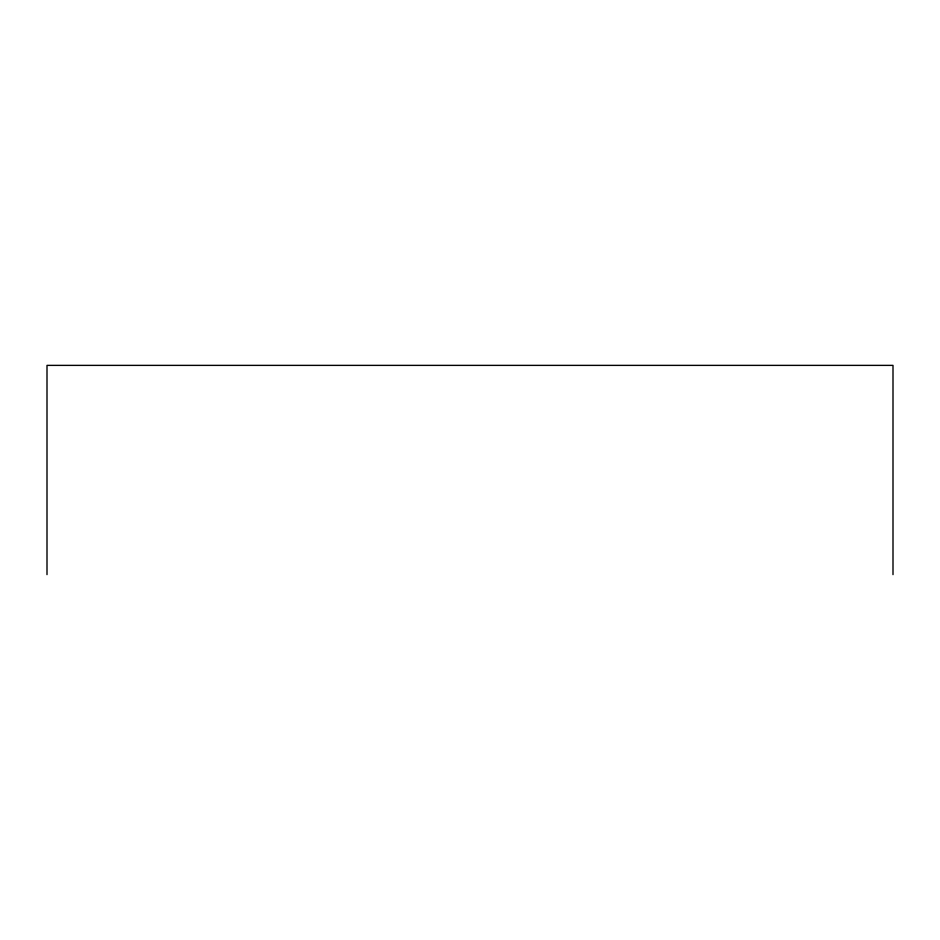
<?xml version="1.0" encoding="UTF-8"?>
<svg xmlns="http://www.w3.org/2000/svg" width="940" height="940" viewBox="0 0 940 940"><rect width="100%" height="100%" fill="white"/><g stroke="black" fill="none" stroke-linecap="round" stroke-linejoin="round"><path stroke-width="1.41" d="M893 574.622L893 365.378L47 365.378L47 574.622"/></g></svg>
